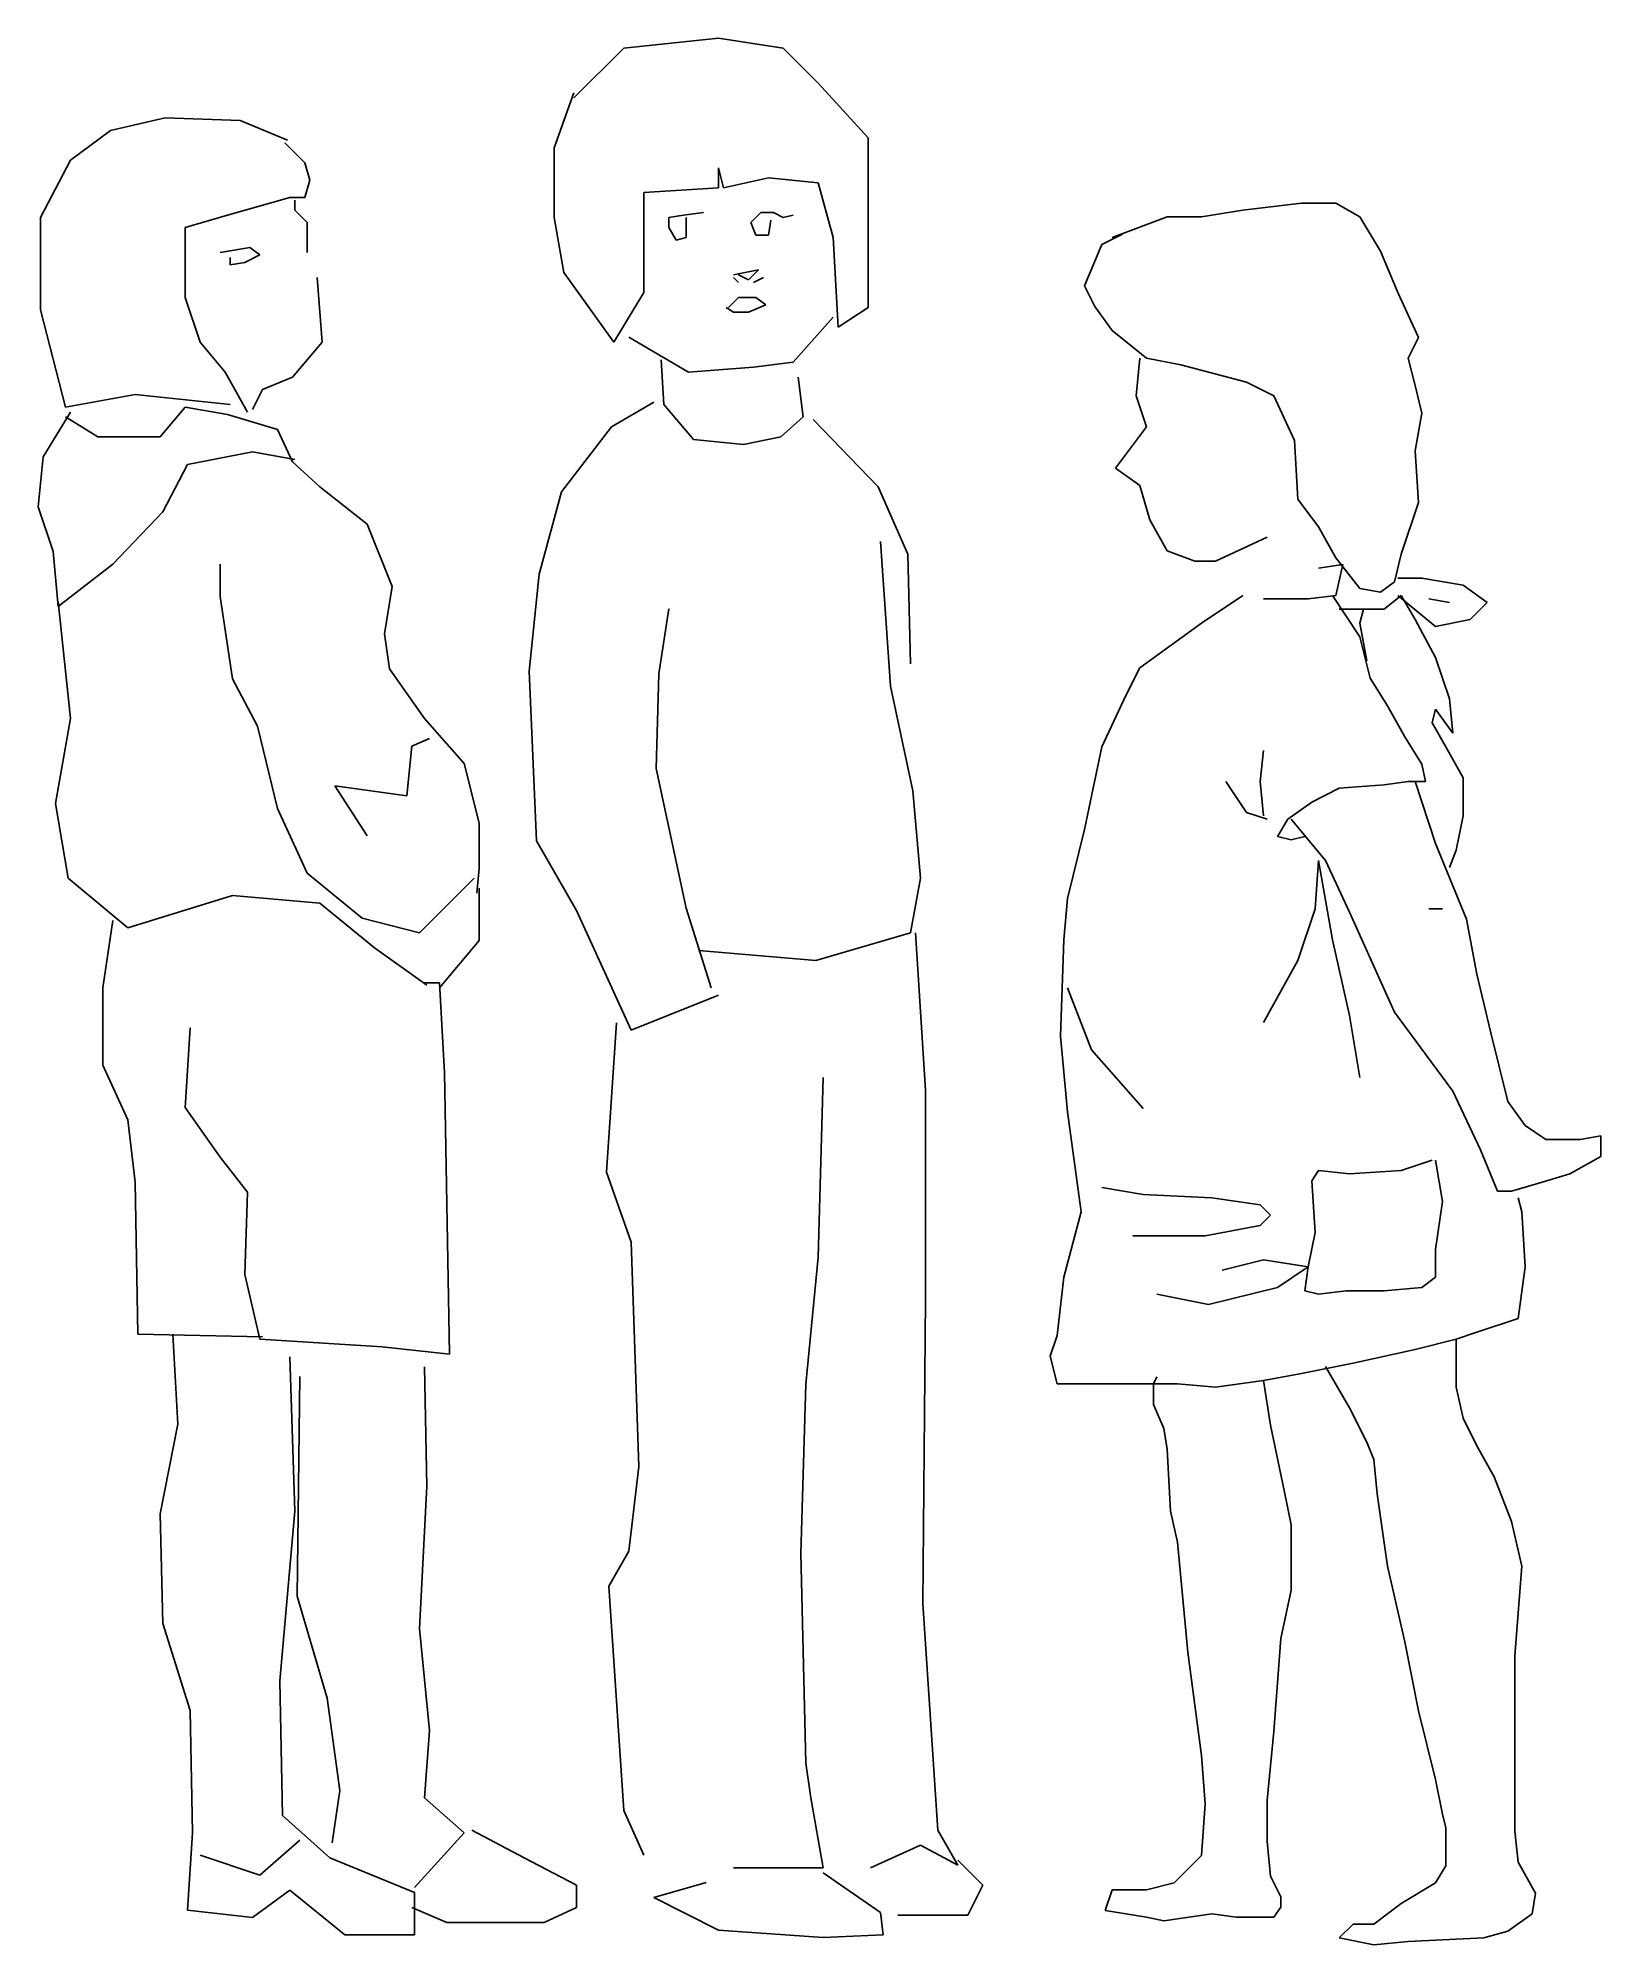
# Model space of a CAD drawing. Extents: x 53314 to 54104, y 15729 to 16693.
import ezdxf

# ---------------------------------------------------------------- set-up
doc = ezdxf.new("R2010")
doc.units = 0
doc.header["$LTSCALE"] = 1270
doc.header["$MEASUREMENT"] = 0
doc.layers.get('0').update_dxf_attribs({"linetype": 'CONTINUOUS'})

msp = doc.modelspace()

# ---------------------------------------------------------------- linework, layer by layer
at = {"linetype": 'CONTINUOUS'}
for p, q in [((53585.275, 16662.495), (53610.482, 16687.698)), ((53610.482, 16687.698), (53658.361, 16692.733)), ((53658.361, 16692.733), (53691.119, 16687.698)), ((53691.119, 16687.698), (53708.756, 16670.05)), ((53575.201, 16637.3), (53585.275, 16665.016)), ((53708.756, 16670.05), (53733.955, 16642.335)), ((53330.76, 16630.995), (53350.916, 16646.118)), ((53350.916, 16646.118), (53378.638, 16652.413)), ((53378.638, 16652.413), (53416.439, 16651.153)), ((53416.439, 16651.153), (53440.381, 16641.073)), ((53439.119, 16639.811), (53449.201, 16629.733)), ((53575.201, 16602.016), (53575.201, 16637.3)), ((53733.955, 16642.335), (53733.955, 16607.061)), ((53315.635, 16602.016), (53330.76, 16630.995)), ((53449.201, 16629.733), (53451.717, 16620.913)), ((53658.361, 16627.21), (53658.361, 16617.132)), ((53660.877, 16617.132), (53658.361, 16627.21)), ((53451.717, 16620.913), (53449.201, 16612.097)), ((53658.361, 16617.132), (53620.56, 16614.618)), ((53683.56, 16622.175), (53660.877, 16617.132)), ((53708.756, 16619.653), (53683.56, 16622.175)), ((53716.318, 16591.936), (53708.756, 16619.653)), ((53441.638, 16612.097), (53410.138, 16603.276)), ((53449.201, 16612.097), (53441.638, 16612.097)), ((53444.154, 16605.79), (53444.154, 16610.835)), ((53620.56, 16614.618), (53620.56, 16586.891)), ((53923.469, 16605.844), (53953.049, 16609.324)), ((53953.049, 16609.324), (53970.449, 16609.324)), ((53970.449, 16609.324), (53982.629, 16602.364)), ((53315.635, 16555.391), (53315.635, 16602.016)), ((53410.138, 16603.276), (53388.72, 16596.972)), ((53450.455, 16599.495), (53444.154, 16605.79)), ((53450.455, 16584.38), (53450.455, 16599.495)), ((53580.236, 16574.3), (53575.201, 16602.016)), ((53633.162, 16602.016), (53640.717, 16603.276)), ((53633.162, 16596.972), (53633.162, 16602.016)), ((53640.717, 16603.276), (53650.799, 16604.538)), ((53641.978, 16602.016), (53641.978, 16591.936)), ((53674.74, 16599.495), (53679.779, 16604.538)), ((53677.26, 16593.198), (53674.74, 16599.495)), ((53679.779, 16604.538), (53686.076, 16604.538)), ((53684.822, 16600.755), (53683.56, 16593.198)), ((53686.076, 16604.538), (53691.119, 16602.016)), ((53691.119, 16602.016), (53696.158, 16603.276)), ((53733.955, 16607.061), (53733.955, 16556.653)), ((53857.349, 16591.924), (53885.189, 16602.364)), ((53885.189, 16602.364), (53902.589, 16602.364)), ((53902.589, 16602.364), (53923.469, 16605.844)), ((53982.629, 16602.364), (53993.069, 16584.964)), ((53388.72, 16596.972), (53388.72, 16581.858)), ((53636.935, 16590.675), (53633.162, 16596.972)), ((53641.978, 16591.936), (53636.935, 16590.675)), ((53683.56, 16593.198), (53677.26, 16593.198)), ((53718.838, 16546.573), (53716.318, 16591.936)), ((53843.429, 16567.564), (53852.129, 16588.444)), ((53852.129, 16588.444), (53862.569, 16593.664)), ((53388.72, 16581.858), (53388.72, 16561.698)), ((53406.357, 16584.38), (53421.474, 16586.891)), ((53411.4, 16578.073), (53411.4, 16581.858)), ((53418.955, 16579.335), (53411.4, 16578.073)), ((53426.517, 16583.118), (53418.955, 16579.335)), ((53421.474, 16586.891), (53426.517, 16583.118)), ((53620.56, 16586.891), (53620.56, 16564.21)), ((53993.069, 16584.964), (54001.769, 16564.084)), ((53455.498, 16571.776), (53458.017, 16539.016)), ((53605.435, 16539.016), (53580.236, 16574.3)), ((53665.916, 16573.038), (53678.521, 16575.55)), ((53665.916, 16571.776), (53668.439, 16569.255)), ((53673.478, 16570.516), (53668.439, 16573.038)), ((53678.521, 16575.55), (53673.478, 16570.516)), ((53675.998, 16569.255), (53681.041, 16571.776)), ((53388.72, 16561.698), (53396.275, 16539.016)), ((53620.56, 16564.21), (53605.435, 16539.016)), ((53663.396, 16556.653), (53668.439, 16561.698)), ((53668.439, 16561.698), (53677.26, 16561.698)), ((53677.26, 16561.698), (53682.295, 16557.913)), ((53848.649, 16557.124), (53843.429, 16567.564)), ((54001.769, 16564.084), (54012.209, 16541.464)), ((53328.236, 16506.255), (53315.635, 16555.391)), ((53665.916, 16554.132), (53662.142, 16556.653)), ((53673.478, 16554.132), (53665.916, 16554.132)), ((53682.295, 16557.913), (53673.478, 16554.132)), ((53696.158, 16528.936), (53716.318, 16551.618)), ((53733.955, 16556.653), (53718.838, 16546.573)), ((53857.349, 16544.944), (53848.649, 16557.124)), ((53612.998, 16541.538), (53643.236, 16523.891)), ((53874.749, 16531.024), (53857.349, 16544.944)), ((54012.209, 16541.464), (54006.989, 16531.024)), ((53396.275, 16539.016), (53408.877, 16523.891)), ((53458.017, 16539.016), (53442.9, 16521.38)), ((53629.381, 16530.198), (53630.635, 16507.516)), ((53871.269, 16531.024), (53869.529, 16511.884)), ((53892.149, 16527.544), (53874.749, 16531.024)), ((54006.989, 16531.024), (54010.469, 16517.104)), ((53408.877, 16523.891), (53420.22, 16503.733)), ((53442.9, 16521.38), (53427.775, 16515.073)), ((53643.236, 16523.891), (53675.998, 16526.413)), ((53675.998, 16526.413), (53696.158, 16528.936)), ((53701.197, 16501.222), (53698.678, 16521.38)), ((53925.209, 16518.844), (53892.149, 16527.544)), ((53363.521, 16512.55), (53328.236, 16506.255)), ((53411.4, 16507.516), (53363.521, 16512.55)), ((53427.775, 16515.073), (53422.736, 16504.995)), ((53869.529, 16511.884), (53874.749, 16496.224)), ((53939.129, 16511.884), (53925.209, 16518.844)), ((53949.569, 16489.264), (53939.129, 16511.884)), ((54010.469, 16517.104), (54013.949, 16503.184)), ((53330.76, 16503.733), (53316.896, 16481.05)), ((53328.236, 16501.222), (53344.615, 16491.139)), ((53376.119, 16491.139), (53388.72, 16506.255)), ((53388.72, 16506.255), (53410.138, 16502.481)), ((53410.138, 16502.481), (53435.338, 16494.913)), ((53625.599, 16508.776), (53604.181, 16496.175)), ((53630.635, 16507.516), (53645.76, 16489.87)), ((53689.857, 16491.139), (53701.197, 16501.222)), ((54013.949, 16503.184), (54010.469, 16484.044)), ((53435.338, 16494.913), (53442.9, 16478.538)), ((53604.181, 16496.175), (53578.974, 16463.413)), ((53706.24, 16499.96), (53739.002, 16465.936)), ((53874.749, 16496.224), (53859.089, 16475.344)), ((53344.615, 16491.139), (53376.119, 16491.139)), ((53389.978, 16477.276), (53422.736, 16483.573)), ((53422.736, 16483.573), (53444.154, 16479.8)), ((53645.76, 16489.87), (53670.959, 16487.358)), ((53670.959, 16487.358), (53689.857, 16491.139)), ((53951.309, 16459.684), (53949.569, 16489.264)), ((54010.469, 16484.044), (54012.209, 16457.944)), ((53316.896, 16481.05), (53314.381, 16455.858)), ((53377.377, 16453.335), (53389.978, 16477.276)), ((53442.9, 16478.538), (53456.756, 16465.936)), ((53859.089, 16475.344), (53871.269, 16466.644)), ((53456.756, 16465.936), (53480.697, 16447.038)), ((53578.974, 16463.413), (53567.638, 16421.835)), ((53739.002, 16465.936), (53754.119, 16431.913)), ((53871.269, 16466.644), (53876.489, 16449.244)), ((53314.381, 16455.858), (53321.935, 16433.175)), ((53352.178, 16426.88), (53377.377, 16453.335)), ((53961.749, 16445.764), (53951.309, 16459.684)), ((54012.209, 16457.944), (54003.509, 16431.844)), ((53480.697, 16447.038), (53493.299, 16415.538)), ((53876.489, 16449.244), (53885.189, 16433.584)), ((53970.449, 16430.104), (53961.749, 16445.764)), ((53740.256, 16438.222), (53745.299, 16365.132)), ((53909.549, 16428.364), (53935.649, 16440.544)), ((53321.935, 16433.175), (53324.459, 16405.46)), ((53324.459, 16405.46), (53352.178, 16426.88)), ((53406.357, 16410.495), (53406.357, 16426.88)), ((53754.119, 16431.913), (53755.381, 16376.472)), ((53885.189, 16433.584), (53899.109, 16428.364)), ((53899.109, 16428.364), (53909.549, 16428.364)), ((53961.749, 16424.884), (53973.929, 16426.624)), ((53982.629, 16414.444), (53970.449, 16430.104)), ((53973.929, 16426.624), (53970.449, 16410.964)), ((54003.509, 16431.844), (54000.029, 16417.924)), ((53493.299, 16415.538), (53489.517, 16391.597)), ((53567.638, 16421.835), (53562.599, 16372.698)), ((53993.069, 16412.704), (53982.629, 16414.444)), ((54000.029, 16417.924), (53993.069, 16412.704)), ((54001.769, 16419.664), (54013.949, 16419.664)), ((54013.949, 16419.664), (54034.829, 16416.184)), ((54034.829, 16416.184), (54047.009, 16407.484)), ((53324.459, 16407.981), (53330.76, 16348.755)), ((53412.658, 16368.913), (53406.357, 16410.495)), ((53923.469, 16410.964), (53902.589, 16397.044)), ((53956.529, 16409.224), (53933.909, 16409.224)), ((53970.449, 16410.964), (53956.529, 16409.224)), ((53968.709, 16410.964), (53982.629, 16390.084)), ((54003.509, 16410.964), (53994.809, 16404.004)), ((54020.909, 16395.304), (54001.769, 16410.964)), ((54003.509, 16410.964), (54010.469, 16398.784)), ((54027.869, 16407.484), (54017.429, 16409.224)), ((54047.009, 16407.484), (54038.309, 16398.784)), ((53628.119, 16371.436), (53633.162, 16404.198)), ((53902.589, 16397.044), (53871.269, 16374.424)), ((53984.369, 16404.004), (53972.189, 16404.004)), ((53984.369, 16404.004), (53982.629, 16397.044)), ((53982.629, 16397.044), (53986.109, 16377.904)), ((53994.809, 16404.004), (53984.369, 16404.004)), ((54010.469, 16398.784), (54020.909, 16379.644)), ((54038.309, 16398.784), (54020.909, 16395.304)), ((53489.517, 16391.597), (53492.041, 16373.96)), ((53982.629, 16390.084), (53987.849, 16369.204)), ((54020.909, 16379.644), (54027.869, 16358.764)), ((53425.256, 16344.981), (53412.658, 16368.913)), ((53492.041, 16373.96), (53509.678, 16348.755)), ((53562.599, 16372.698), (53566.377, 16287.016)), ((53626.861, 16323.55), (53628.119, 16371.436)), ((53871.269, 16374.424), (53864.309, 16360.504)), ((53987.849, 16369.204), (53996.549, 16355.284)), ((53745.299, 16365.132), (53756.638, 16312.21)), ((53864.309, 16360.504), (53852.129, 16334.404)), ((54027.869, 16358.764), (54029.609, 16341.364)), ((53330.76, 16348.755), (53323.197, 16305.913)), ((53509.678, 16348.755), (53529.842, 16326.073)), ((53996.549, 16355.284), (54005.249, 16339.624)), ((54020.909, 16353.544), (54019.169, 16346.584)), ((54029.609, 16341.364), (54020.909, 16353.544)), ((53435.338, 16303.391), (53425.256, 16344.981)), ((53503.377, 16334.891), (53512.197, 16338.675)), ((54005.249, 16339.624), (54013.949, 16325.704)), ((54019.169, 16346.584), (54026.129, 16334.404)), ((53500.861, 16309.698), (53503.377, 16334.891)), ((53852.129, 16334.404), (53843.429, 16292.644)), ((53932.169, 16317.004), (53933.909, 16332.664)), ((54026.129, 16334.404), (54034.829, 16318.744)), ((53529.842, 16326.073), (53537.396, 16295.835)), ((53641.978, 16252.995), (53626.861, 16323.55)), ((54013.949, 16325.704), (54015.689, 16317.004)), ((54034.829, 16318.744), (54034.829, 16299.604)), ((53464.318, 16314.733), (53500.861, 16309.698)), ((53480.697, 16289.538), (53464.318, 16314.733)), ((53756.638, 16312.21), (53760.42, 16268.118)), ((53925.209, 16301.344), (53914.769, 16317.004)), ((53933.909, 16299.604), (53932.169, 16317.004)), ((53972.189, 16313.524), (53958.269, 16306.564)), ((53994.809, 16315.264), (53972.189, 16313.524)), ((54006.989, 16317.004), (53994.809, 16315.264)), ((54015.689, 16317.004), (54006.989, 16317.004)), ((54010.469, 16317.004), (54020.909, 16285.684)), ((53323.197, 16305.913), (53329.498, 16268.118)), ((53450.455, 16270.639), (53435.338, 16303.391)), ((53935.649, 16297.864), (53925.209, 16301.344)), ((53958.269, 16306.564), (53946.089, 16297.864)), ((54034.829, 16299.604), (54031.349, 16282.204)), ((53537.396, 16295.835), (53537.396, 16273.153)), ((53843.429, 16292.644), (53834.729, 16257.844)), ((53946.089, 16297.864), (53940.869, 16289.164)), ((53940.869, 16289.164), (53947.829, 16287.424)), ((53965.229, 16276.984), (53947.829, 16297.864)), ((53947.829, 16287.424), (53954.789, 16289.164)), ((53566.377, 16287.016), (53586.537, 16251.733)), ((54020.909, 16285.684), (54036.569, 16247.404)), ((54031.349, 16282.204), (54027.869, 16273.504)), ((53478.178, 16247.96), (53450.455, 16270.639)), ((53537.396, 16273.153), (53536.138, 16260.55)), ((53961.749, 16276.984), (53960.009, 16252.624)), ((53961.749, 16276.984), (53968.709, 16236.964)), ((53977.409, 16250.884), (53965.229, 16276.984)), ((53329.498, 16268.118), (53359.74, 16242.913)), ((53534.877, 16268.118), (53507.158, 16240.391)), ((53537.396, 16263.073), (53537.396, 16236.618)), ((53760.42, 16268.118), (53755.381, 16240.391)), ((53359.74, 16242.913), (53412.658, 16259.3)), ((53412.658, 16259.3), (53456.756, 16255.516)), ((53456.756, 16255.516), (53484.478, 16232.835)), ((53586.537, 16251.733), (53614.256, 16191.255)), ((53654.58, 16212.675), (53641.978, 16252.995)), ((53834.729, 16257.844), (53832.989, 16236.964)), ((53960.009, 16252.624), (53951.309, 16226.524)), ((54000.029, 16200.424), (53977.409, 16250.884)), ((54024.389, 16252.624), (54017.429, 16252.624)), ((53352.178, 16246.698), (53347.142, 16212.675)), ((53507.158, 16240.391), (53478.178, 16247.96)), ((54036.569, 16247.404), (54041.789, 16219.564)), ((53484.478, 16232.835), (53510.939, 16213.936)), ((53537.396, 16236.618), (53517.24, 16212.675)), ((53707.494, 16226.538), (53648.279, 16231.573)), ((53755.381, 16240.391), (53707.494, 16226.538)), ((53757.9, 16240.391), (53762.935, 16161.016)), ((53832.989, 16236.964), (53831.249, 16188.244)), ((53968.709, 16236.964), (53977.409, 16198.684)), ((53951.309, 16226.524), (53933.909, 16195.204)), ((53347.142, 16212.675), (53347.142, 16173.618)), ((53517.24, 16215.198), (53509.678, 16215.198)), ((53519.76, 16169.835), (53517.24, 16215.198)), ((53834.729, 16212.604), (53846.909, 16181.284)), ((54041.789, 16219.564), (54048.749, 16189.984)), ((53614.256, 16191.255), (53658.361, 16208.891)), ((53606.701, 16195.038), (53601.654, 16119.436)), ((53977.409, 16198.684), (53982.629, 16167.364)), ((54029.609, 16160.404), (54000.029, 16200.424)), ((53391.24, 16192.516), (53388.72, 16152.198)), ((53831.249, 16188.244), (53834.729, 16149.964)), ((54048.749, 16189.984), (54057.449, 16155.184)), ((53347.142, 16173.618), (53359.74, 16145.891)), ((53846.909, 16181.284), (53873.009, 16151.704)), ((53522.279, 16027.46), (53519.76, 16169.835)), ((53711.275, 16167.311), (53708.756, 16076.597)), ((53762.935, 16161.016), (53762.935, 16055.175)), ((54043.529, 16130.824), (54029.609, 16160.404)), ((54057.449, 16155.184), (54066.149, 16143.004)), ((53359.74, 16145.891), (53363.521, 16114.391)), ((53388.72, 16152.198), (53406.357, 16126.995)), ((53834.729, 16149.964), (53841.689, 16099.504)), ((54066.149, 16143.004), (54076.589, 16136.044)), ((54076.589, 16136.044), (54093.989, 16136.044)), ((54093.989, 16136.044), (54104.429, 16137.784)), ((54104.429, 16137.784), (54104.429, 16127.344)), ((53406.357, 16126.995), (53420.22, 16109.358)), ((54019.169, 16125.604), (54003.509, 16120.384)), ((54020.909, 16125.604), (54024.389, 16104.724)), ((54052.229, 16109.944), (54043.529, 16130.824)), ((54104.429, 16127.344), (54088.769, 16118.644)), ((53601.654, 16119.436), (53614.256, 16084.153)), ((53961.749, 16120.384), (53958.269, 16115.164)), ((53977.409, 16118.644), (53961.749, 16120.384)), ((54003.509, 16120.384), (53977.409, 16118.644)), ((54088.769, 16118.644), (54071.369, 16113.424)), ((53363.521, 16114.391), (53364.779, 16037.538)), ((53420.22, 16109.358), (53418.955, 16067.776)), ((53852.129, 16111.684), (53873.009, 16108.204)), ((53873.009, 16108.204), (53907.809, 16106.464)), ((53907.809, 16106.464), (53932.169, 16102.984)), ((53958.269, 16115.164), (53960.009, 16089.064)), ((54059.189, 16109.944), (54052.229, 16109.944)), ((54071.369, 16113.424), (54059.189, 16109.944)), ((54064.409, 16099.504), (54062.669, 16106.464)), ((53841.689, 16099.504), (53832.989, 16066.444)), ((53932.169, 16102.984), (53937.389, 16097.764)), ((53937.389, 16097.764), (53932.169, 16092.544)), ((54024.389, 16104.724), (54020.909, 16080.364)), ((54066.149, 16071.664), (54064.409, 16099.504)), ((53904.329, 16087.324), (53867.789, 16087.324)), ((53932.169, 16092.544), (53904.329, 16087.324)), ((53956.529, 16071.664), (53960.009, 16089.064)), ((53614.256, 16084.153), (53618.037, 15970.755)), ((54020.909, 16080.364), (54020.909, 16066.444)), ((53418.955, 16067.776), (53426.517, 16035.016)), ((53708.756, 16076.597), (53702.459, 16012.335)), ((53933.909, 16075.144), (53913.029, 16069.924)), ((53956.529, 16071.664), (53933.909, 16075.144)), ((53956.529, 16071.664), (53940.869, 16061.224)), ((53954.789, 16059.484), (53956.529, 16071.664)), ((54062.669, 16045.564), (54066.149, 16071.664)), ((53832.989, 16066.444), (53829.509, 16036.864)), ((53906.069, 16052.524), (53879.969, 16057.744)), ((53940.869, 16061.224), (53906.069, 16052.524)), ((53961.749, 16057.744), (53954.789, 16059.484)), ((53975.669, 16059.484), (53961.749, 16057.744)), ((53994.809, 16059.484), (53975.669, 16059.484)), ((54013.949, 16061.224), (53994.809, 16059.484)), ((54020.909, 16066.444), (54013.949, 16061.224)), ((53762.935, 16055.175), (53761.681, 15901.46)), ((54031.349, 16035.124), (54041.789, 16038.604)), ((54041.789, 16038.604), (54062.669, 16045.564)), ((53364.779, 16037.538), (53427.775, 16036.276)), ((53382.42, 16037.538), (53384.939, 15992.175)), ((53426.517, 16035.016), (53488.26, 16031.233)), ((53488.26, 16031.233), (53522.279, 16027.46)), ((53829.509, 16036.864), (53826.029, 16026.424)), ((53979.149, 16022.944), (54010.469, 16029.904)), ((54010.469, 16029.904), (54031.349, 16035.124)), ((54031.349, 16035.124), (54031.349, 16010.764)), ((53444.154, 15948.073), (53441.638, 16026.198)), ((53509.678, 16021.153), (53510.939, 15960.675)), ((53826.029, 16026.424), (53829.509, 16012.504)), ((53953.049, 16017.724), (53979.149, 16022.944)), ((53977.409, 16000.324), (53965.229, 16021.204)), ((53446.681, 16016.118), (53445.42, 15905.233)), ((53702.459, 16012.335), (53699.939, 15926.653)), ((53829.509, 16012.504), (53853.869, 16012.504)), ((53853.869, 16012.504), (53890.409, 16012.504)), ((53878.229, 16012.504), (53879.969, 16015.984)), ((53878.229, 16002.064), (53878.229, 16012.504)), ((53890.409, 16012.504), (53909.549, 16010.764)), ((53909.549, 16010.764), (53933.909, 16014.244)), ((53933.909, 16014.244), (53953.049, 16017.724)), ((53933.909, 16014.244), (53937.389, 15991.624)), ((54031.349, 16010.764), (54034.829, 15995.104)), ((53883.449, 15989.884), (53878.229, 16002.064)), ((53986.109, 15982.924), (53977.409, 16000.324)), ((53384.939, 15992.175), (53376.119, 15946.811)), ((53937.389, 15991.624), (53944.349, 15958.564)), ((54034.829, 15995.104), (54041.789, 15981.184)), ((53885.189, 15979.444), (53883.449, 15989.884)), ((53989.589, 15974.224), (53986.109, 15982.924)), ((54041.789, 15981.184), (54050.489, 15965.524)), ((53886.929, 15948.124), (53885.189, 15979.444)), ((53991.329, 15956.824), (53989.589, 15974.224)), ((53618.037, 15970.755), (53612.998, 15927.913)), ((54050.489, 15965.524), (54059.189, 15942.904)), ((53510.939, 15960.675), (53507.158, 15888.858)), ((53944.349, 15958.564), (53947.829, 15941.164)), ((53996.549, 15920.284), (53991.329, 15956.824)), ((53376.119, 15946.811), (53377.377, 15891.38)), ((53436.599, 15862.391), (53444.154, 15948.073)), ((53890.409, 15932.464), (53886.929, 15948.124)), ((54059.189, 15942.904), (54064.409, 15920.284)), ((53895.629, 15876.784), (53890.409, 15932.464)), ((53947.829, 15941.164), (53947.829, 15908.104)), ((53612.998, 15927.913), (53602.92, 15910.276)), ((53699.939, 15926.653), (53702.459, 15820.811)), ((54005.249, 15882.004), (53996.549, 15920.284)), ((54064.409, 15920.284), (54060.929, 15875.044)), ((53445.42, 15905.233), (53460.537, 15853.573)), ((53602.92, 15910.276), (53610.482, 15796.88)), ((53947.829, 15908.104), (53942.609, 15883.744)), ((53761.681, 15901.46), (53769.236, 15786.8)), ((53377.377, 15891.38), (53391.24, 15847.276)), ((53507.158, 15888.858), (53512.197, 15837.198)), ((53902.589, 15824.584), (53895.629, 15876.784)), ((53942.609, 15883.744), (53939.129, 15836.764)), ((54012.209, 15847.204), (54005.249, 15882.004)), ((54060.929, 15875.044), (54060.929, 15840.244)), ((53437.857, 15794.358), (53436.599, 15862.391)), ((53391.24, 15847.276), (53392.494, 15785.538)), ((53460.537, 15853.573), (53466.838, 15806.96)), ((54020.909, 15812.404), (54012.209, 15847.204)), ((53512.197, 15837.198), (53509.678, 15803.175)), ((53939.129, 15836.764), (53935.649, 15801.964)), ((54060.929, 15840.244), (54060.929, 15786.304)), ((53702.459, 15820.811), (53704.978, 15803.175)), ((53904.329, 15800.224), (53902.589, 15824.584)), ((54024.389, 15795.004), (54020.909, 15812.404)), ((53466.838, 15806.96), (53463.06, 15780.495)), ((53509.678, 15803.175), (53529.842, 15785.538)), ((53704.978, 15803.175), (53711.275, 15767.891)), ((53902.589, 15774.124), (53904.329, 15800.224)), ((53935.649, 15801.964), (53935.649, 15781.084)), ((53461.799, 15772.936), (53437.857, 15794.358)), ((53610.482, 15796.88), (53620.56, 15774.198)), ((54026.129, 15788.044), (54024.389, 15795.004)), ((54026.129, 15768.904), (54026.129, 15788.044)), ((53392.494, 15785.538), (53389.978, 15746.472)), ((53426.517, 15764.118), (53446.681, 15781.755)), ((53529.842, 15785.538), (53504.642, 15757.811)), ((53533.619, 15786.8), (53560.076, 15772.936)), ((53760.42, 15779.233), (53735.22, 15767.891)), ((53779.318, 15769.153), (53760.42, 15779.233)), ((53769.236, 15786.8), (53779.318, 15769.153)), ((53935.649, 15781.084), (53937.389, 15763.684)), ((54060.929, 15786.304), (54062.669, 15770.644)), ((53396.275, 15774.198), (53426.517, 15764.118)), ((53504.642, 15755.3), (53461.799, 15772.936)), ((53560.076, 15772.936), (53586.537, 15759.073)), ((53791.916, 15759.073), (53779.318, 15771.675)), ((53888.669, 15760.204), (53902.589, 15774.124)), ((54020.909, 15760.204), (54026.129, 15768.904)), ((54062.669, 15770.644), (54071.369, 15754.984)), ((53586.537, 15759.073), (53586.537, 15747.733)), ((53652.06, 15760.335), (53625.599, 15752.776)), ((53711.275, 15767.891), (53665.916, 15767.891)), ((53740.256, 15745.222), (53711.275, 15765.37)), ((53784.361, 15743.96), (53791.916, 15759.073)), ((53874.749, 15756.724), (53888.669, 15760.204)), ((53937.389, 15763.684), (53942.609, 15753.244)), ((54003.509, 15749.764), (54020.909, 15760.204)), ((53422.736, 15742.698), (53441.638, 15756.55)), ((53441.638, 15756.55), (53469.361, 15733.88)), ((53504.642, 15733.88), (53504.642, 15755.3)), ((53625.599, 15752.776), (53658.361, 15736.391)), ((53853.869, 15746.284), (53857.349, 15756.724)), ((53857.349, 15756.724), (53864.309, 15756.724)), ((53864.309, 15756.724), (53874.749, 15756.724)), ((53942.609, 15753.244), (53942.609, 15748.024)), ((53989.589, 15739.324), (54003.509, 15749.764)), ((54071.369, 15754.984), (54069.629, 15744.544)), ((53389.978, 15746.472), (53422.736, 15742.698)), ((53521.021, 15740.175), (53503.377, 15747.733)), ((53570.158, 15740.175), (53521.021, 15740.175)), ((53586.537, 15747.733), (53570.158, 15740.175)), ((53741.517, 15733.88), (53740.256, 15745.222)), ((53749.08, 15743.96), (53784.361, 15743.96)), ((53874.749, 15742.804), (53853.869, 15746.284)), ((53883.449, 15741.064), (53874.749, 15742.804)), ((53907.809, 15744.544), (53883.449, 15741.064)), ((53919.989, 15742.804), (53907.809, 15744.544)), ((53939.129, 15742.804), (53919.989, 15742.804)), ((53942.609, 15748.024), (53939.129, 15742.804)), ((54069.629, 15744.544), (54057.449, 15735.844)), ((53469.361, 15733.88), (53504.642, 15733.88)), ((53658.361, 15736.391), (53711.275, 15732.618)), ((53711.275, 15732.618), (53741.517, 15733.88)), ((53972.189, 15732.364), (53979.149, 15739.324)), ((53989.589, 15728.884), (53972.189, 15732.364)), ((53979.149, 15739.324), (53989.589, 15739.324)), ((54006.989, 15730.624), (53989.589, 15728.884)), ((54045.269, 15732.364), (54006.989, 15730.624)), ((54057.449, 15735.844), (54045.269, 15732.364))]:
    msp.add_line(p, q, dxfattribs=at)

doc.saveas('drawing.dxf')
